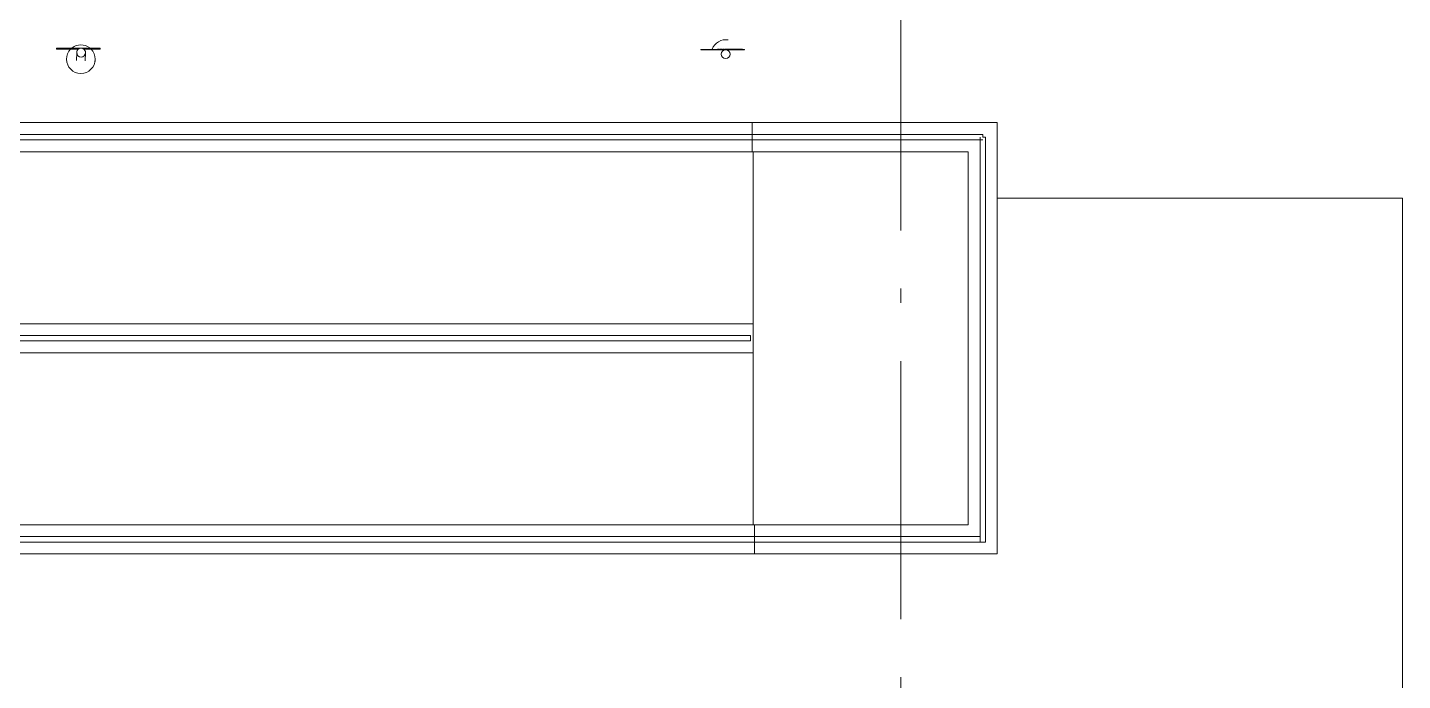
# Model space of a CAD drawing. Header units: metres. Extents: x -55 to 263, y -124 to 62.
# Drawn here: x 188.98 to 198.57, y 15.37 to 19.93 of the extents above; entities that cross this region are included whole.
import ezdxf

# ---------------------------------------------------------------- set-up
doc = ezdxf.new("R2010")
doc.units = ezdxf.units.M
doc.linetypes.add('01_Grid', pattern=[2.61, 1.8, -0.405, 0, -0.405])
for name, color, linetype, lineweight in [('0-1', 7, 'Continuous', 5), ('03EJES-1', 1, '01_Grid', 5), ('06MUREXT-1', 253, 'Continuous', 5), ('45ESTAC-1', 53, 'Continuous', 5), ('46BANQ-1', 53, 'Continuous', 5), ('55BARANDAL-1', 53, 'Continuous', 5), ('70LINEA-1', 254, 'Continuous', 5)]:
    doc.layers.add(name, color=color, linetype=linetype, lineweight=lineweight)

# ---------------------------------------------------------------- blocks, each defined once
blk = doc.blocks.new('Railing - Railing-7501721-A1 _ A250')
at = {"layer": '55BARANDAL-1'}
for p, q in [((195.6236, 19.1648), (195.6236, 16.3394)), ((195.6617, 19.1648), (195.6426, 19.1648)), ((195.6617, 16.3394), (195.6617, 19.1648)), ((194.049, 16.3775), (183.2571, 16.3775)), ((183.2571, 16.3394), (194.049, 16.3394)), ((195.6236, 16.3775), (194.049, 16.3775)), ((194.049, 16.3394), (195.6236, 16.3394)), ((195.6236, 16.3394), (195.6236, 16.3775)), ((195.6236, 16.3394), (195.6617, 16.3394))]:
    blk.add_line(p, q, dxfattribs=at)
blk.add_open_spline([(194.049, 16.3394), (194.0491, 16.3394), (194.0492, 16.3398), (194.0494, 16.3417), (194.0496, 16.3448), (194.0497, 16.3501), (194.0498, 16.3584), (194.0497, 16.3684), (194.0494, 16.3757), (194.0492, 16.3775), (194.049, 16.3775)], degree=3, knots=[0, 0, 0, 0, 0.083333, 0.166667, 0.25, 0.333333, 0.5, 0.666667, 0.833333, 1, 1, 1, 1], dxfattribs=at)
blk = doc.blocks.new('Railing - Railing-7501727-A1 _ A250')
at = {"layer": '55BARANDAL-1'}
for p, q in [((194.0331, 19.1839), (182.5569, 19.1839)), ((182.5569, 19.1458), (194.0331, 19.1458)), ((195.6426, 19.1839), (194.0331, 19.1839)), ((194.0331, 19.1458), (195.6426, 19.1458)), ((195.6426, 19.1648), (195.6426, 19.1839))]:
    blk.add_line(p, q, dxfattribs=at)
blk.add_open_spline([(194.0331, 19.1839), (194.033, 19.1839), (194.0329, 19.1834), (194.0327, 19.1815), (194.0325, 19.1784), (194.0323, 19.1731), (194.0323, 19.1648), (194.0324, 19.1548), (194.0327, 19.1475), (194.0329, 19.1458), (194.0331, 19.1458)], degree=3, knots=[0, 0, 0, 0, 0.083333, 0.166667, 0.25, 0.333333, 0.5, 0.666667, 0.833333, 1, 1, 1, 1], dxfattribs=at)
blk = doc.blocks.new('Railing - Railing-7501731-A1 _ A250')
at = {"layer": '55BARANDAL-1'}
for p, q in [((194.0219, 17.7807), (182.5497, 17.7807)), ((182.5497, 17.7426), (194.0219, 17.7426))]:
    blk.add_line(p, q, dxfattribs=at)
at = {"layer": '55BARANDAL-1', "flags": 128}
blk.add_lwpolyline([(194.0219, 17.7807), (194.0219, 17.78), (194.0219, 17.7781), (194.0219, 17.7751), (194.0219, 17.7711), (194.0219, 17.7665), (194.0219, 17.7616), (194.0219, 17.7567), (194.0219, 17.7521), (194.0219, 17.7481), (194.0219, 17.7451), (194.0219, 17.7432), (194.0219, 17.7426)], dxfattribs=at)
blk = doc.blocks.new('Sign - SpeedLimit_Handicap - Handicap-V279-A1 _ A250')
at = {"layer": '45ESTAC-1'}
for p, q in [((189.1778, 19.7851), (189.1775, 19.778)), ((189.2075, 19.7774), (189.3305, 19.7774)), ((189.2078, 19.7866), (189.4526, 19.7866)), ((189.4526, 19.7856), (189.2078, 19.7856)), ((189.3706, 19.7774), (189.4523, 19.7774)), ((189.4823, 19.778), (189.4826, 19.7851)), ((189.2486, 19.7126), (189.2481, 19.7004)), ((189.3193, 19.7558), (189.3172, 19.6988)), ((189.3791, 19.6966), (189.3812, 19.7535)), ((189.448, 19.6931), (189.4485, 19.7052))]:
    blk.add_line(p, q, dxfattribs=at)
for centre, major_axis, ratio, start_param, end_param in [((189.2075, 19.778), (0.03, 0), 0.017862, 3.141593, 4.711733), ((189.2078, 19.7861), (0.03, 0), 0.017862, 1.57014, 3.140937), ((189.2078, 19.7851), (0.03, 0), 0.017862, 1.57014, 3.140937), ((189.2105, 19.786), (0.02, 0), 0.017862, 1.83194, 3.140937), ((189.3485, 19.7089), (-0.0999, 0.0037), 0.99984, 5.547041, 6.319892), ((189.3485, 19.7089), (-0.0999, 0.0037), 0.99984, 4.086123, 5.412068), ((189.3502, 19.7546), (-0.0309, 0.0011), 0.99984, 3.178299, 6.319892), ((189.3485, 19.7089), (-0.0999, 0.0037), 0.99984, 3.178299, 3.95115), ((189.4523, 19.778), (0.03, 0), 0.017862, 4.711733, 6.282529), ((189.4526, 19.7861), (0.03, 0), 0.017862, 0, 1.57014), ((189.4526, 19.7851), (0.03, 0), 0.017862, 0, 1.57014), ((189.4499, 19.786), (0.02, 0), 0.017862, 6.282529, 7.591526), ((189.3485, 19.7089), (-0.0999, 0.0037), 0.99984, 0.036707, 3.178299), ((189.3485, 19.7089), (-0.0309, 0.0011), 0.99984, 0, 0.036707), ((189.3502, 19.7546), (-0.0309, 0.0011), 0.99984, 0.036707, 3.178299), ((189.3485, 19.7089), (-0.0309, 0.0011), 0.99984, 3.141593, 3.178299)]:
    blk.add_ellipse(centre, major_axis=major_axis, ratio=ratio, start_param=start_param, end_param=end_param, dxfattribs=at)
blk = doc.blocks.new('Sign - SpeedLimit_Handicap - Handicap-V281-A1 _ A250')
at = {"layer": '45ESTAC-1'}
for p, q in [((1.5226, 0.269), (1.5226, 0.268)), ((1.5526, 0.269), (1.5226, 0.269)), ((1.5526, 0.269), (1.5226, 0.269)), ((1.5226, 0.268), (1.5526, 0.268)), ((1.5226, 0.268), (1.5526, 0.268)), ((1.5501, 0.268), (1.5353, 0.268)), ((1.5501, 0.268), (1.5353, 0.268)), ((1.5365, 0.268), (1.5389, 0.268)), ((1.5375, 0.268), (1.5365, 0.268)), ((1.5365, 0.2662), (1.5365, 0.268)), ((1.5365, 0.2662), (1.5375, 0.2662)), ((1.5389, 0.2662), (1.5365, 0.2662)), ((1.5374, 0.268), (1.5439, 0.268)), ((1.5396, 0.268), (1.5374, 0.268)), ((1.5374, 0.2662), (1.5374, 0.268)), ((1.5374, 0.268), (1.5374, 0.2662)), ((1.5374, 0.268), (1.5493, 0.268)), ((1.5396, 0.268), (1.5374, 0.268)), ((1.5374, 0.2662), (1.5374, 0.268)), ((1.5374, 0.268), (1.5374, 0.2662)), ((1.5374, 0.268), (1.5396, 0.268)), ((1.5396, 0.268), (1.5374, 0.268)), ((1.5374, 0.2662), (1.5374, 0.268)), ((1.5374, 0.268), (1.5374, 0.2662)), ((1.5374, 0.2662), (1.5396, 0.2662)), ((1.5439, 0.2662), (1.5374, 0.2662)), ((1.5374, 0.2662), (1.5396, 0.2662)), ((1.5493, 0.2662), (1.5374, 0.2662)), ((1.5374, 0.2662), (1.5396, 0.2662)), ((1.5396, 0.2662), (1.5374, 0.2662)), ((1.5405, 0.268), (1.5375, 0.268)), ((1.5375, 0.268), (1.5375, 0.2662)), ((1.5375, 0.2662), (1.5405, 0.2662)), ((1.5387, 0.268), (1.5405, 0.268)), ((1.5406, 0.268), (1.5387, 0.268)), ((1.5387, 0.2662), (1.5387, 0.268)), ((1.5387, 0.2662), (1.5406, 0.2662)), ((1.5405, 0.2662), (1.5387, 0.2662)), ((1.5389, 0.268), (1.545, 0.268)), ((1.5389, 0.268), (1.5389, 0.2662)), ((1.545, 0.2662), (1.5389, 0.2662)), ((1.5441, 0.268), (1.5396, 0.268)), ((1.5396, 0.268), (1.5442, 0.268)), ((1.5442, 0.268), (1.5396, 0.268)), ((1.5396, 0.268), (1.5396, 0.2662)), ((1.5396, 0.268), (1.5396, 0.2662)), ((1.5396, 0.2662), (1.5396, 0.268)), ((1.5396, 0.268), (1.5396, 0.2662)), ((1.5493, 0.268), (1.5396, 0.268)), ((1.5396, 0.268), (1.5479, 0.268)), ((1.5479, 0.268), (1.5396, 0.268)), ((1.5396, 0.268), (1.5396, 0.2662)), ((1.5396, 0.268), (1.5396, 0.2662)), ((1.5396, 0.268), (1.5396, 0.2662)), ((1.5396, 0.268), (1.5396, 0.2662)), ((1.5396, 0.268), (1.549, 0.268)), ((1.549, 0.268), (1.5396, 0.268)), ((1.5396, 0.268), (1.5396, 0.2662)), ((1.5396, 0.268), (1.5396, 0.2662)), ((1.5396, 0.268), (1.5396, 0.2662)), ((1.5396, 0.268), (1.5396, 0.2662)), ((1.5396, 0.2662), (1.5441, 0.2662)), ((1.5396, 0.2662), (1.5442, 0.2662)), ((1.5442, 0.2662), (1.5396, 0.2662)), ((1.5396, 0.2662), (1.5479, 0.2662)), ((1.5479, 0.2662), (1.5396, 0.2662)), ((1.5396, 0.2662), (1.5493, 0.2662)), ((1.5396, 0.2662), (1.549, 0.2662)), ((1.549, 0.2662), (1.5396, 0.2662)), ((1.545, 0.268), (1.5405, 0.268)), ((1.5405, 0.268), (1.545, 0.268)), ((1.5405, 0.268), (1.5405, 0.2662)), ((1.5405, 0.268), (1.5405, 0.2662)), ((1.5405, 0.2662), (1.545, 0.2662)), ((1.545, 0.2662), (1.5405, 0.2662)), ((1.545, 0.268), (1.5406, 0.268)), ((1.5406, 0.268), (1.5406, 0.2662)), ((1.5406, 0.2662), (1.545, 0.2662)), ((1.5439, 0.268), (1.5466, 0.268)), ((1.5439, 0.268), (1.5439, 0.2662)), ((1.5466, 0.2662), (1.5439, 0.2662)), ((1.5492, 0.268), (1.5441, 0.268)), ((1.5441, 0.268), (1.5441, 0.2662)), ((1.5441, 0.2662), (1.5492, 0.2662)), ((1.5442, 0.268), (1.5475, 0.268)), ((1.5464, 0.268), (1.5442, 0.268)), ((1.5442, 0.268), (1.5442, 0.2662)), ((1.5442, 0.268), (1.5442, 0.2662)), ((1.5442, 0.2662), (1.5464, 0.2662)), ((1.5475, 0.2662), (1.5442, 0.2662)), ((1.545, 0.268), (1.5494, 0.268)), ((1.5493, 0.268), (1.545, 0.268)), ((1.545, 0.268), (1.5494, 0.268)), ((1.5482, 0.268), (1.545, 0.268)), ((1.545, 0.268), (1.545, 0.2662)), ((1.545, 0.268), (1.545, 0.2662)), ((1.545, 0.268), (1.545, 0.2662)), ((1.545, 0.268), (1.545, 0.2662)), ((1.545, 0.2662), (1.5493, 0.2662)), ((1.5494, 0.2662), (1.545, 0.2662)), ((1.545, 0.2662), (1.5482, 0.2662)), ((1.5494, 0.2662), (1.545, 0.2662)), ((1.5479, 0.268), (1.5464, 0.268)), ((1.5464, 0.268), (1.5464, 0.2662)), ((1.5464, 0.2662), (1.5479, 0.2662)), ((1.5466, 0.268), (1.5487, 0.268)), ((1.5466, 0.268), (1.5466, 0.2662)), ((1.5487, 0.2662), (1.5466, 0.2662)), ((1.5475, 0.268), (1.5484, 0.268)), ((1.5475, 0.268), (1.5475, 0.2662)), ((1.5484, 0.2662), (1.5475, 0.2662)), ((1.5484, 0.268), (1.5479, 0.268)), ((1.5479, 0.268), (1.5479, 0.2662)), ((1.5479, 0.268), (1.5479, 0.2662)), ((1.5479, 0.268), (1.5479, 0.2662)), ((1.5479, 0.2662), (1.5484, 0.2662)), ((1.5504, 0.268), (1.5482, 0.268)), ((1.5482, 0.268), (1.5482, 0.2662)), ((1.5482, 0.2662), (1.5504, 0.2662)), ((1.5484, 0.268), (1.5484, 0.2662)), ((1.5487, 0.268), (1.5501, 0.268)), ((1.5487, 0.268), (1.5487, 0.2662)), ((1.5501, 0.2662), (1.5487, 0.2662)), ((1.549, 0.268), (1.5512, 0.268)), ((1.5512, 0.268), (1.549, 0.268)), ((1.549, 0.268), (1.549, 0.2662)), ((1.549, 0.268), (1.549, 0.2662)), ((1.549, 0.268), (1.549, 0.2662)), ((1.549, 0.268), (1.549, 0.2662)), ((1.549, 0.2662), (1.5512, 0.2662)), ((1.5512, 0.2662), (1.549, 0.2662)), ((1.5506, 0.268), (1.5492, 0.268)), ((1.5492, 0.268), (1.5492, 0.2662)), ((1.5492, 0.2662), (1.5506, 0.2662)), ((1.5493, 0.268), (1.5493, 0.2662)), ((1.5493, 0.268), (1.5493, 0.2662)), ((1.5523, 0.268), (1.5493, 0.268)), ((1.5493, 0.268), (1.5493, 0.2662)), ((1.5493, 0.2662), (1.5523, 0.2662)), ((1.5494, 0.268), (1.5524, 0.268)), ((1.5494, 0.268), (1.5512, 0.268)), ((1.5494, 0.268), (1.5494, 0.2662)), ((1.5494, 0.268), (1.5494, 0.2662)), ((1.5524, 0.2662), (1.5494, 0.2662)), ((1.5512, 0.2662), (1.5494, 0.2662)), ((1.5501, 0.268), (1.5506, 0.268)), ((1.5501, 0.268), (1.5501, 0.2662)), ((1.5506, 0.2662), (1.5501, 0.2662)), ((1.5512, 0.268), (1.5504, 0.268)), ((1.5504, 0.268), (1.5504, 0.2662)), ((1.5504, 0.2662), (1.5512, 0.2662)), ((1.5506, 0.268), (1.5506, 0.2662)), ((1.5512, 0.268), (1.5512, 0.2662)), ((1.5512, 0.268), (1.5512, 0.2662)), ((1.5512, 0.268), (1.5512, 0.2662)), ((1.5525, 0.268), (1.5515, 0.268)), ((1.5515, 0.2662), (1.5515, 0.268)), ((1.5515, 0.2662), (1.5525, 0.2662)), ((1.5538, 0.2662), (1.5515, 0.2662)), ((1.5516, 0.2662), (1.5516, 0.268)), ((1.5516, 0.2662), (1.554, 0.2662)), ((1.5587, 0.2662), (1.5516, 0.2662)), ((1.5523, 0.268), (1.5523, 0.2662)), ((1.5523, 0.2662), (1.5534, 0.2662)), ((1.5524, 0.268), (1.5524, 0.2662)), ((1.5534, 0.2662), (1.5524, 0.2662)), ((1.5525, 0.268), (1.5525, 0.2662)), ((1.5525, 0.2662), (1.5555, 0.2662)), ((1.5526, 0.269), (1.7974, 0.269)), ((1.7974, 0.268), (1.5526, 0.268)), ((1.553, 0.2662), (1.553, 0.268)), ((1.553, 0.2662), (1.5554, 0.2662)), ((1.5601, 0.2662), (1.553, 0.2662)), ((1.5534, 0.268), (1.5534, 0.2662)), ((1.5537, 0.2662), (1.5537, 0.268)), ((1.5537, 0.2662), (1.5555, 0.2662)), ((1.5555, 0.2662), (1.5537, 0.2662)), ((1.5538, 0.268), (1.5538, 0.2662)), ((1.5599, 0.2662), (1.5538, 0.2662)), ((1.554, 0.268), (1.554, 0.2662)), ((1.554, 0.2662), (1.556, 0.2662)), ((1.5554, 0.268), (1.5554, 0.2662)), ((1.5554, 0.2662), (1.5574, 0.2662)), ((1.5555, 0.268), (1.5555, 0.2662)), ((1.5555, 0.268), (1.5555, 0.2662)), ((1.5555, 0.268), (1.5555, 0.2662)), ((1.5555, 0.2662), (1.5599, 0.2662)), ((1.5555, 0.2662), (1.56, 0.2662)), ((1.5599, 0.2662), (1.5555, 0.2662)), ((1.556, 0.268), (1.556, 0.2662)), ((1.556, 0.2662), (1.5633, 0.2662)), ((1.5565, 0.2662), (1.5565, 0.268)), ((1.5565, 0.268), (1.5565, 0.2662)), ((1.5565, 0.2662), (1.5587, 0.2662)), ((1.5588, 0.2662), (1.5565, 0.2662)), ((1.5568, 0.2662), (1.5568, 0.268)), ((1.5568, 0.2662), (1.5585, 0.2662)), ((1.5625, 0.2662), (1.5568, 0.2662)), ((1.5574, 0.268), (1.5574, 0.2662)), ((1.5574, 0.2662), (1.5647, 0.2662)), ((1.5582, 0.2662), (1.5582, 0.268)), ((1.5582, 0.2662), (1.5599, 0.2662)), ((1.5639, 0.2662), (1.5582, 0.2662)), ((1.5585, 0.2662), (1.5596, 0.2662)), ((1.5587, 0.268), (1.5587, 0.2662)), ((1.5587, 0.268), (1.5587, 0.2662)), ((1.5587, 0.268), (1.5587, 0.2662)), ((1.5606, 0.2662), (1.5587, 0.2662)), ((1.5587, 0.2662), (1.5679, 0.2662)), ((1.5588, 0.268), (1.5588, 0.2662)), ((1.5681, 0.2662), (1.5588, 0.2662)), ((1.5596, 0.268), (1.5596, 0.2662)), ((1.5596, 0.2662), (1.5609, 0.2662)), ((1.5599, 0.268), (1.5599, 0.2662)), ((1.5599, 0.268), (1.5599, 0.2662)), ((1.5599, 0.268), (1.5599, 0.2662)), ((1.5599, 0.2662), (1.5642, 0.2662)), ((1.5643, 0.2662), (1.5599, 0.2662)), ((1.5644, 0.2662), (1.5599, 0.2662)), ((1.5599, 0.2662), (1.561, 0.2662)), ((1.56, 0.268), (1.56, 0.2662)), ((1.56, 0.2662), (1.5632, 0.2662)), ((1.5601, 0.268), (1.5601, 0.2662)), ((1.562, 0.2662), (1.5601, 0.2662)), ((1.5606, 0.268), (1.5606, 0.2662)), ((1.5677, 0.2662), (1.5606, 0.2662)), ((1.5609, 0.2662), (1.5625, 0.2662)), ((1.561, 0.268), (1.561, 0.2662)), ((1.561, 0.2662), (1.5623, 0.2662)), ((1.562, 0.268), (1.562, 0.2662)), ((1.5691, 0.2662), (1.562, 0.2662)), ((1.5623, 0.2662), (1.5639, 0.2662)), ((1.5625, 0.268), (1.5625, 0.2662)), ((1.5632, 0.268), (1.5632, 0.2662)), ((1.5632, 0.2662), (1.5654, 0.2662)), ((1.5633, 0.268), (1.5633, 0.2662)), ((1.5633, 0.2662), (1.5653, 0.2662)), ((1.5639, 0.268), (1.5639, 0.2662)), ((1.5642, 0.268), (1.5642, 0.2662)), ((1.5642, 0.2662), (1.5673, 0.2662)), ((1.5643, 0.268), (1.5643, 0.2662)), ((1.5673, 0.2662), (1.5643, 0.2662)), ((1.5644, 0.268), (1.5644, 0.2662)), ((1.5662, 0.2662), (1.5644, 0.2662)), ((1.5647, 0.268), (1.5647, 0.2662)), ((1.5647, 0.2662), (1.5667, 0.2662)), ((1.5653, 0.268), (1.5653, 0.2662)), ((1.5653, 0.2662), (1.5677, 0.2662)), ((1.5654, 0.268), (1.5654, 0.2662)), ((1.5654, 0.2662), (1.5662, 0.2662)), ((1.5662, 0.268), (1.5662, 0.2662)), ((1.5667, 0.268), (1.5667, 0.2662)), ((1.5667, 0.2662), (1.5691, 0.2662)), ((1.5673, 0.268), (1.5673, 0.2662)), ((1.5673, 0.268), (1.5673, 0.2662)), ((1.5673, 0.2662), (1.5684, 0.2662)), ((1.5684, 0.2662), (1.5673, 0.2662)), ((1.5677, 0.268), (1.5677, 0.2662)), ((1.5679, 0.268), (1.5679, 0.2662)), ((1.5679, 0.2662), (1.5703, 0.2662)), ((1.5681, 0.268), (1.5681, 0.2662)), ((1.5681, 0.268), (1.5681, 0.2662)), ((1.5703, 0.2662), (1.5681, 0.2662)), ((1.5684, 0.268), (1.5684, 0.2662)), ((1.5691, 0.268), (1.5691, 0.2662)), ((1.57, 0.2662), (1.57, 0.268)), ((1.57, 0.268), (1.57, 0.2662)), ((1.57, 0.2662), (1.5722, 0.2662)), ((1.5777, 0.2662), (1.57, 0.2662)), ((1.5703, 0.268), (1.5703, 0.2662)), ((1.5703, 0.268), (1.5703, 0.2662)), ((1.5714, 0.2662), (1.5714, 0.268)), ((1.5714, 0.268), (1.5714, 0.2662)), ((1.5714, 0.2662), (1.5714, 0.268)), ((1.5714, 0.268), (1.5714, 0.2662)), ((1.5714, 0.2662), (1.5736, 0.2662)), ((1.5791, 0.2662), (1.5714, 0.2662)), ((1.5714, 0.2662), (1.5736, 0.2662)), ((1.5738, 0.2662), (1.5714, 0.2662)), ((1.5722, 0.268), (1.5722, 0.2662)), ((1.5722, 0.268), (1.5722, 0.2662)), ((1.5722, 0.2662), (1.5722, 0.268)), ((1.5722, 0.268), (1.5722, 0.2662)), ((1.5722, 0.2662), (1.5773, 0.2662)), ((1.5722, 0.2662), (1.5778, 0.2662)), ((1.5772, 0.2662), (1.5722, 0.2662)), ((1.5736, 0.268), (1.5736, 0.2662)), ((1.5736, 0.268), (1.5736, 0.2662)), ((1.5736, 0.2662), (1.5736, 0.268)), ((1.5736, 0.268), (1.5736, 0.2662)), ((1.5736, 0.268), (1.5736, 0.2662)), ((1.5736, 0.268), (1.5736, 0.2662)), ((1.5736, 0.2662), (1.5786, 0.2662)), ((1.5736, 0.2662), (1.5792, 0.2662)), ((1.5786, 0.2662), (1.5736, 0.2662)), ((1.5736, 0.2662), (1.5829, 0.2662)), ((1.5738, 0.268), (1.5738, 0.2662)), ((1.583, 0.2662), (1.5738, 0.2662)), ((1.5742, 0.2662), (1.5742, 0.268)), ((1.5742, 0.268), (1.5742, 0.2662)), ((1.5742, 0.2662), (1.5853, 0.2662)), ((1.5764, 0.2662), (1.5742, 0.2662)), ((1.5764, 0.268), (1.5764, 0.2662)), ((1.5764, 0.268), (1.5764, 0.2662)), ((1.5853, 0.2662), (1.5764, 0.2662)), ((1.5772, 0.268), (1.5772, 0.2662)), ((1.5797, 0.2662), (1.5772, 0.2662)), ((1.5773, 0.268), (1.5773, 0.2662)), ((1.5773, 0.2662), (1.5784, 0.2662)), ((1.5777, 0.268), (1.5777, 0.2662)), ((1.5812, 0.2662), (1.5777, 0.2662)), ((1.5778, 0.268), (1.5778, 0.2662)), ((1.5778, 0.2662), (1.5807, 0.2662)), ((1.5784, 0.268), (1.5784, 0.2662)), ((1.5784, 0.2662), (1.5801, 0.2662)), ((1.5786, 0.268), (1.5786, 0.2662)), ((1.5786, 0.268), (1.5786, 0.2662)), ((1.5786, 0.2662), (1.5798, 0.2662)), ((1.5811, 0.2662), (1.5786, 0.2662)), ((1.579, 0.268), (1.579, 0.2662)), ((1.582, 0.2662), (1.579, 0.2662)), ((1.579, 0.2662), (1.5827, 0.2662)), ((1.5791, 0.268), (1.5791, 0.2662)), ((1.5826, 0.2662), (1.5791, 0.2662)), ((1.5792, 0.268), (1.5792, 0.2662)), ((1.5792, 0.2662), (1.5821, 0.2662)), ((1.5797, 0.268), (1.5797, 0.2662)), ((1.5812, 0.2662), (1.5797, 0.2662)), ((1.5798, 0.268), (1.5798, 0.2662)), ((1.5798, 0.2662), (1.5815, 0.2662)), ((1.5801, 0.268), (1.5801, 0.2662)), ((1.5801, 0.2662), (1.5824, 0.2662)), ((1.5804, 0.268), (1.5804, 0.2662)), ((1.5834, 0.2662), (1.5804, 0.2662)), ((1.5804, 0.2662), (1.5841, 0.2662)), ((1.5807, 0.268), (1.5807, 0.2662)), ((1.5807, 0.2662), (1.5812, 0.2662)), ((1.5811, 0.268), (1.5811, 0.2662)), ((1.5826, 0.2662), (1.5811, 0.2662)), ((1.5812, 0.268), (1.5812, 0.2662)), ((1.5812, 0.268), (1.5812, 0.2662)), ((1.5832, 0.2662), (1.5812, 0.2662)), ((1.5815, 0.268), (1.5815, 0.2662)), ((1.5815, 0.2662), (1.5838, 0.2662)), ((1.582, 0.268), (1.582, 0.2662)), ((1.585, 0.2662), (1.582, 0.2662)), ((1.5821, 0.268), (1.5821, 0.2662)), ((1.5821, 0.2662), (1.5826, 0.2662)), ((1.5824, 0.268), (1.5824, 0.2662)), ((1.5824, 0.2662), (1.585, 0.2662)), ((1.5826, 0.268), (1.5826, 0.2662)), ((1.5826, 0.268), (1.5826, 0.2662)), ((1.5845, 0.2662), (1.5826, 0.2662)), ((1.5827, 0.268), (1.5827, 0.2662)), ((1.5827, 0.2662), (1.5839, 0.2662)), ((1.5829, 0.268), (1.5829, 0.2662)), ((1.5829, 0.2662), (1.5853, 0.2662)), ((1.583, 0.268), (1.583, 0.2662)), ((1.583, 0.268), (1.583, 0.2662)), ((1.5853, 0.2662), (1.583, 0.2662)), ((1.5832, 0.268), (1.5832, 0.2662)), ((1.5839, 0.2662), (1.5832, 0.2662)), ((1.5834, 0.268), (1.5834, 0.2662)), ((1.5864, 0.2662), (1.5834, 0.2662)), ((1.5838, 0.268), (1.5838, 0.2662)), ((1.5838, 0.2662), (1.5864, 0.2662)), ((1.5839, 0.268), (1.5839, 0.2662)), ((1.5841, 0.268), (1.5841, 0.2662)), ((1.5841, 0.2662), (1.5853, 0.2662)), ((1.5845, 0.268), (1.5845, 0.2662)), ((1.5853, 0.2662), (1.5845, 0.2662)), ((1.585, 0.268), (1.585, 0.2662)), ((1.5853, 0.268), (1.5853, 0.2662)), ((1.5853, 0.268), (1.5853, 0.2662)), ((1.5853, 0.268), (1.5853, 0.2662)), ((1.5853, 0.268), (1.5853, 0.2662)), ((1.5853, 0.268), (1.5853, 0.2662)), ((1.5858, 0.268), (1.5858, 0.2662)), ((1.5884, 0.2662), (1.5858, 0.2662)), ((1.5858, 0.2662), (1.5927, 0.2662)), ((1.5864, 0.268), (1.5864, 0.2662)), ((1.5878, 0.2662), (1.5878, 0.268)), ((1.5878, 0.268), (1.5878, 0.2662)), ((1.5878, 0.2662), (1.59, 0.2662)), ((1.59, 0.2662), (1.5878, 0.2662)), ((1.5884, 0.268), (1.5884, 0.2662)), ((1.5921, 0.2662), (1.5884, 0.2662)), ((1.5891, 0.2662), (1.5891, 0.268)), ((1.5891, 0.268), (1.5891, 0.2662)), ((1.5891, 0.2662), (1.5955, 0.2662)), ((1.5953, 0.2662), (1.5891, 0.2662)), ((1.59, 0.268), (1.59, 0.2662)), ((1.59, 0.268), (1.59, 0.2662)), ((1.59, 0.268), (1.59, 0.2662)), ((1.59, 0.268), (1.59, 0.2662)), ((1.59, 0.2662), (1.593, 0.2662)), ((1.5991, 0.2662), (1.59, 0.2662)), ((1.5914, 0.2662), (1.5914, 0.268)), ((1.5914, 0.268), (1.5914, 0.2662)), ((1.5914, 0.2662), (1.5952, 0.2662)), ((1.5953, 0.2662), (1.5914, 0.2662)), ((1.594, 0.2662), (1.5921, 0.2662)), ((1.5927, 0.2662), (1.5927, 0.268)), ((1.5927, 0.268), (1.5927, 0.2662)), ((1.5927, 0.2662), (1.595, 0.2662)), ((1.593, 0.268), (1.593, 0.2662)), ((1.593, 0.2662), (1.5997, 0.2662)), ((1.594, 0.268), (1.594, 0.2662)), ((1.5959, 0.2662), (1.594, 0.2662)), ((1.5945, 0.268), (1.5945, 0.2662)), ((1.6024, 0.2662), (1.5945, 0.2662)), ((1.5945, 0.2662), (1.6022, 0.2662)), ((1.595, 0.268), (1.595, 0.2662)), ((1.595, 0.268), (1.595, 0.2662)), ((1.595, 0.2662), (1.6019, 0.2662)), ((1.5952, 0.268), (1.5952, 0.2662)), ((1.5952, 0.2662), (1.5984, 0.2662)), ((1.5953, 0.268), (1.5953, 0.2662)), ((1.5953, 0.268), (1.5953, 0.2662)), ((1.5984, 0.2662), (1.5953, 0.2662)), ((1.5981, 0.2662), (1.5953, 0.2662)), ((1.5955, 0.268), (1.5955, 0.2662)), ((1.5955, 0.2662), (1.5984, 0.2662)), ((1.5993, 0.2662), (1.5959, 0.2662)), ((1.5981, 0.268), (1.5981, 0.2662)), ((1.5998, 0.2662), (1.5981, 0.2662)), ((1.5984, 0.268), (1.5984, 0.2662)), ((1.5984, 0.268), (1.5984, 0.2662)), ((1.5984, 0.268), (1.5984, 0.2662)), ((1.5984, 0.2662), (1.6005, 0.2662)), ((1.601, 0.2662), (1.5984, 0.2662)), ((1.5984, 0.2662), (1.6007, 0.2662)), ((1.5991, 0.268), (1.5991, 0.2662)), ((1.6022, 0.2662), (1.5991, 0.2662)), ((1.5993, 0.268), (1.5993, 0.2662)), ((1.6019, 0.2662), (1.5993, 0.2662)), ((1.5997, 0.268), (1.5997, 0.2662)), ((1.5997, 0.2662), (1.6024, 0.2662)), ((1.5998, 0.268), (1.5998, 0.2662)), ((1.6011, 0.2662), (1.5998, 0.2662)), ((1.6005, 0.268), (1.6005, 0.2662)), ((1.6005, 0.2662), (1.6021, 0.2662)), ((1.6007, 0.268), (1.6007, 0.2662)), ((1.6007, 0.2662), (1.6016, 0.2662)), ((1.601, 0.268), (1.601, 0.2662)), ((1.6031, 0.2662), (1.601, 0.2662)), ((1.6011, 0.268), (1.6011, 0.2662)), ((1.6016, 0.2662), (1.6011, 0.2662)), ((1.6016, 0.268), (1.6016, 0.2662)), ((1.6019, 0.268), (1.6019, 0.2662)), ((1.6021, 0.268), (1.6021, 0.2662)), ((1.6021, 0.2662), (1.6033, 0.2662)), ((1.6022, 0.268), (1.6022, 0.2662)), ((1.6024, 0.268), (1.6024, 0.2662)), ((1.6031, 0.268), (1.6031, 0.2662)), ((1.6038, 0.2662), (1.6031, 0.2662)), ((1.6033, 0.268), (1.6033, 0.2662)), ((1.6033, 0.2662), (1.6038, 0.2662)), ((1.6038, 0.268), (1.6038, 0.2662)), ((1.6044, 0.2662), (1.6044, 0.268)), ((1.6044, 0.268), (1.6044, 0.2662)), ((1.6044, 0.2662), (1.6066, 0.2662)), ((1.6066, 0.2662), (1.6044, 0.2662)), ((1.6066, 0.268), (1.6066, 0.2662)), ((1.6066, 0.268), (1.6066, 0.2662)), ((1.6071, 0.2662), (1.6071, 0.268)), ((1.6071, 0.268), (1.6071, 0.2662)), ((1.6071, 0.2662), (1.6094, 0.2662)), ((1.6094, 0.2662), (1.6071, 0.2662)), ((1.6094, 0.268), (1.6094, 0.2662)), ((1.6094, 0.268), (1.6094, 0.2662)), ((1.611, 0.2662), (1.611, 0.268)), ((1.611, 0.268), (1.611, 0.2662)), ((1.611, 0.2662), (1.6132, 0.2662)), ((1.6134, 0.2662), (1.611, 0.2662)), ((1.613, 0.268), (1.613, 0.2662)), ((1.614, 0.2662), (1.613, 0.2662)), ((1.613, 0.2662), (1.6139, 0.2662)), ((1.6132, 0.268), (1.6132, 0.2662)), ((1.6132, 0.268), (1.6132, 0.2662)), ((1.6132, 0.2662), (1.6225, 0.2662)), ((1.6134, 0.268), (1.6134, 0.2662)), ((1.6226, 0.2662), (1.6134, 0.2662)), ((1.6139, 0.268), (1.6139, 0.2662)), ((1.6139, 0.2662), (1.6166, 0.2662)), ((1.614, 0.268), (1.614, 0.2662)), ((1.617, 0.2662), (1.614, 0.2662)), ((1.6152, 0.268), (1.6152, 0.2662)), ((1.6158, 0.2662), (1.6152, 0.2662)), ((1.6152, 0.2662), (1.6157, 0.2662)), ((1.6157, 0.268), (1.6157, 0.2662)), ((1.6157, 0.2662), (1.6177, 0.2662)), ((1.6158, 0.268), (1.6158, 0.2662)), ((1.6179, 0.2662), (1.6158, 0.2662)), ((1.6166, 0.268), (1.6166, 0.2662)), ((1.6166, 0.2662), (1.6212, 0.2662)), ((1.617, 0.268), (1.617, 0.2662)), ((1.6212, 0.2662), (1.617, 0.2662)), ((1.6177, 0.268), (1.6177, 0.2662)), ((1.6177, 0.2662), (1.6212, 0.2662)), ((1.6179, 0.268), (1.6179, 0.2662)), ((1.621, 0.2662), (1.6179, 0.2662)), ((1.621, 0.268), (1.621, 0.2662)), ((1.6244, 0.2662), (1.621, 0.2662)), ((1.6212, 0.268), (1.6212, 0.2662)), ((1.6212, 0.268), (1.6212, 0.2662)), ((1.6212, 0.268), (1.6212, 0.2662)), ((1.6212, 0.2662), (1.6242, 0.2662)), ((1.6257, 0.2662), (1.6212, 0.2662)), ((1.6212, 0.2662), (1.6258, 0.2662)), ((1.6225, 0.268), (1.6225, 0.2662)), ((1.6225, 0.2662), (1.6249, 0.2662)), ((1.6226, 0.268), (1.6226, 0.2662)), ((1.6226, 0.268), (1.6226, 0.2662)), ((1.6249, 0.2662), (1.6226, 0.2662)), ((1.6242, 0.268), (1.6242, 0.2662)), ((1.6242, 0.2662), (1.626, 0.2662)), ((1.6244, 0.268), (1.6244, 0.2662)), ((1.6262, 0.2662), (1.6244, 0.2662)), ((1.6249, 0.268), (1.6249, 0.2662)), ((1.6249, 0.268), (1.6249, 0.2662)), ((1.6257, 0.268), (1.6257, 0.2662)), ((1.6282, 0.2662), (1.6257, 0.2662)), ((1.6258, 0.268), (1.6258, 0.2662)), ((1.6258, 0.2662), (1.6285, 0.2662)), ((1.626, 0.268), (1.626, 0.2662)), ((1.626, 0.2662), (1.6282, 0.2662)), ((1.6262, 0.2662), (1.6262, 0.268)), ((1.6285, 0.2662), (1.6262, 0.2662)), ((1.6279, 0.268), (1.6279, 0.2662)), ((1.629, 0.2662), (1.6279, 0.2662)), ((1.6279, 0.2662), (1.629, 0.2662)), ((1.6282, 0.268), (1.6282, 0.2662)), ((1.6285, 0.268), (1.6285, 0.2662)), ((1.629, 0.268), (1.629, 0.2662)), ((1.629, 0.268), (1.629, 0.2662)), ((1.6321, 0.2662), (1.629, 0.2662)), ((1.629, 0.2662), (1.6322, 0.2662)), ((1.6294, 0.2662), (1.6294, 0.268)), ((1.6294, 0.2662), (1.6318, 0.2662)), ((1.6365, 0.2662), (1.6294, 0.2662)), ((1.6301, 0.268), (1.6301, 0.2662)), ((1.631, 0.2662), (1.6301, 0.2662)), ((1.6301, 0.2662), (1.6308, 0.2662)), ((1.6308, 0.268), (1.6308, 0.2662)), ((1.6308, 0.2662), (1.632, 0.2662)), ((1.631, 0.268), (1.631, 0.2662)), ((1.6334, 0.2662), (1.631, 0.2662)), ((1.6318, 0.268), (1.6318, 0.2662)), ((1.6318, 0.2662), (1.6338, 0.2662)), ((1.632, 0.268), (1.632, 0.2662)), ((1.632, 0.2662), (1.6339, 0.2662)), ((1.6321, 0.268), (1.6321, 0.2662)), ((1.6368, 0.2662), (1.6321, 0.2662)), ((1.6322, 0.268), (1.6322, 0.2662)), ((1.6322, 0.2662), (1.6369, 0.2662)), ((1.6334, 0.268), (1.6334, 0.2662)), ((1.6368, 0.2662), (1.6334, 0.2662)), ((1.6338, 0.268), (1.6338, 0.2662)), ((1.6338, 0.2662), (1.6411, 0.2662)), ((1.6339, 0.268), (1.6339, 0.2662)), ((1.6339, 0.2662), (1.6367, 0.2662)), ((1.6346, 0.2662), (1.6346, 0.268)), ((1.6346, 0.2662), (1.6364, 0.2662)), ((1.6403, 0.2662), (1.6346, 0.2662)), ((1.6364, 0.2662), (1.6375, 0.2662)), ((1.6365, 0.268), (1.6365, 0.2662)), ((1.6384, 0.2662), (1.6365, 0.2662)), ((1.6367, 0.268), (1.6367, 0.2662)), ((1.6367, 0.2662), (1.6392, 0.2662)), ((1.6368, 0.268), (1.6368, 0.2662)), ((1.6368, 0.268), (1.6368, 0.2662)), ((1.6398, 0.2662), (1.6368, 0.2662)), ((1.6402, 0.2662), (1.6368, 0.2662)), ((1.6369, 0.268), (1.6369, 0.2662)), ((1.6369, 0.2662), (1.6407, 0.2662)), ((1.637, 0.2662), (1.637, 0.268)), ((1.637, 0.268), (1.637, 0.2662)), ((1.637, 0.2662), (1.642, 0.2662)), ((1.6442, 0.2662), (1.637, 0.2662)), ((1.6375, 0.268), (1.6375, 0.2662)), ((1.6375, 0.2662), (1.6387, 0.2662)), ((1.6384, 0.268), (1.6384, 0.2662)), ((1.6455, 0.2662), (1.6384, 0.2662)), ((1.6387, 0.2662), (1.6403, 0.2662)), ((1.6392, 0.268), (1.6392, 0.2662)), ((1.6392, 0.2662), (1.6409, 0.2662)), ((1.6398, 0.268), (1.6398, 0.2662)), ((1.642, 0.2662), (1.6398, 0.2662)), ((1.6402, 0.268), (1.6402, 0.2662)), ((1.6427, 0.2662), (1.6402, 0.2662)), ((1.6403, 0.268), (1.6403, 0.2662)), ((1.6407, 0.268), (1.6407, 0.2662)), ((1.6407, 0.2662), (1.6442, 0.2662)), ((1.6409, 0.268), (1.6409, 0.2662)), ((1.6409, 0.2662), (1.642, 0.2662)), ((1.6411, 0.268), (1.6411, 0.2662)), ((1.6411, 0.2662), (1.6431, 0.2662)), ((1.642, 0.268), (1.642, 0.2662)), ((1.642, 0.268), (1.642, 0.2662)), ((1.642, 0.268), (1.642, 0.2662)), ((1.642, 0.2662), (1.644, 0.2662)), ((1.6427, 0.268), (1.6427, 0.2662)), ((1.644, 0.2662), (1.6427, 0.2662)), ((1.6431, 0.268), (1.6431, 0.2662)), ((1.6431, 0.2662), (1.6455, 0.2662)), ((1.644, 0.268), (1.644, 0.2662)), ((1.6442, 0.268), (1.6442, 0.2662)), ((1.6442, 0.268), (1.6442, 0.2662)), ((1.6455, 0.268), (1.6455, 0.2662)), ((1.6478, 0.2662), (1.6478, 0.268)), ((1.6478, 0.268), (1.6478, 0.2662)), ((1.6478, 0.2662), (1.6501, 0.2662)), ((1.6544, 0.2662), (1.6478, 0.2662)), ((1.6501, 0.268), (1.6501, 0.2662)), ((1.6501, 0.268), (1.6501, 0.2662)), ((1.6501, 0.2662), (1.6501, 0.268)), ((1.6501, 0.268), (1.6501, 0.2662)), ((1.6501, 0.2662), (1.6546, 0.2662)), ((1.6501, 0.2662), (1.6546, 0.2662)), ((1.6547, 0.2662), (1.6501, 0.2662)), ((1.6544, 0.268), (1.6544, 0.2662)), ((1.6571, 0.2662), (1.6544, 0.2662)), ((1.6546, 0.268), (1.6546, 0.2662)), ((1.6546, 0.268), (1.6546, 0.2662)), ((1.6546, 0.2662), (1.6597, 0.2662)), ((1.6546, 0.2662), (1.6569, 0.2662)), ((1.6547, 0.268), (1.6547, 0.2662)), ((1.658, 0.2662), (1.6547, 0.2662)), ((1.6569, 0.268), (1.6569, 0.2662)), ((1.6569, 0.2662), (1.6584, 0.2662)), ((1.6571, 0.268), (1.6571, 0.2662)), ((1.6592, 0.2662), (1.6571, 0.2662)), ((1.658, 0.268), (1.658, 0.2662)), ((1.6589, 0.2662), (1.658, 0.2662)), ((1.6584, 0.268), (1.6584, 0.2662)), ((1.6584, 0.2662), (1.6589, 0.2662)), ((1.6589, 0.268), (1.6589, 0.2662)), ((1.6592, 0.268), (1.6592, 0.2662)), ((1.6606, 0.2662), (1.6592, 0.2662)), ((1.6597, 0.268), (1.6597, 0.2662)), ((1.6597, 0.2662), (1.6611, 0.2662)), ((1.6606, 0.268), (1.6606, 0.2662)), ((1.6611, 0.2662), (1.6606, 0.2662)), ((1.6611, 0.268), (1.6611, 0.2662)), ((1.6642, 0.2662), (1.6642, 0.268)), ((1.6642, 0.268), (1.6642, 0.2662)), ((1.6642, 0.2662), (1.6664, 0.2662)), ((1.6708, 0.2662), (1.6642, 0.2662)), ((1.6664, 0.268), (1.6664, 0.2662)), ((1.6664, 0.268), (1.6664, 0.2662)), ((1.6664, 0.2662), (1.6664, 0.268)), ((1.6664, 0.268), (1.6664, 0.2662)), ((1.6664, 0.2662), (1.6709, 0.2662)), ((1.6664, 0.2662), (1.671, 0.2662)), ((1.671, 0.2662), (1.6664, 0.2662)), ((1.6708, 0.268), (1.6708, 0.2662)), ((1.6734, 0.2662), (1.6708, 0.2662)), ((1.6709, 0.268), (1.6709, 0.2662)), ((1.6709, 0.2662), (1.6761, 0.2662)), ((1.671, 0.268), (1.671, 0.2662)), ((1.671, 0.268), (1.671, 0.2662)), ((1.671, 0.2662), (1.6732, 0.2662)), ((1.6743, 0.2662), (1.671, 0.2662)), ((1.6732, 0.268), (1.6732, 0.2662)), ((1.6732, 0.2662), (1.6747, 0.2662)), ((1.6734, 0.268), (1.6734, 0.2662)), ((1.6756, 0.2662), (1.6734, 0.2662)), ((1.6743, 0.268), (1.6743, 0.2662)), ((1.6753, 0.2662), (1.6743, 0.2662)), ((1.6747, 0.268), (1.6747, 0.2662)), ((1.6747, 0.2662), (1.6753, 0.2662)), ((1.6753, 0.268), (1.6753, 0.2662)), ((1.6756, 0.268), (1.6756, 0.2662)), ((1.677, 0.2662), (1.6756, 0.2662)), ((1.6761, 0.268), (1.6761, 0.2662)), ((1.6761, 0.2662), (1.6775, 0.2662)), ((1.677, 0.268), (1.677, 0.2662)), ((1.6775, 0.2662), (1.677, 0.2662)), ((1.6775, 0.268), (1.6775, 0.2662)), ((1.6805, 0.2662), (1.6805, 0.268)), ((1.6805, 0.268), (1.6805, 0.2662)), ((1.6805, 0.2662), (1.6935, 0.2662)), ((1.6933, 0.2662), (1.6805, 0.2662)), ((1.6827, 0.268), (1.6827, 0.2662)), ((1.6827, 0.268), (1.6827, 0.2662)), ((1.6827, 0.268), (1.6827, 0.2662)), ((1.6827, 0.268), (1.6827, 0.2662)), ((1.6935, 0.2662), (1.6827, 0.2662)), ((1.6827, 0.2662), (1.6927, 0.2662)), ((1.6927, 0.2662), (1.6827, 0.2662)), ((1.6827, 0.2662), (1.6933, 0.2662)), ((1.6927, 0.268), (1.6927, 0.2662)), ((1.6927, 0.268), (1.6927, 0.2662)), ((1.6933, 0.268), (1.6933, 0.2662)), ((1.6933, 0.268), (1.6933, 0.2662)), ((1.6935, 0.268), (1.6935, 0.2662)), ((1.6935, 0.268), (1.6935, 0.2662)), ((1.6969, 0.2662), (1.6969, 0.268)), ((1.6969, 0.268), (1.6969, 0.2662)), ((1.6969, 0.2662), (1.7033, 0.2662)), ((1.703, 0.2662), (1.6969, 0.2662)), ((1.6991, 0.2662), (1.6991, 0.268)), ((1.6991, 0.268), (1.6991, 0.2662)), ((1.6991, 0.2662), (1.7029, 0.2662)), ((1.703, 0.2662), (1.6991, 0.2662)), ((1.7029, 0.268), (1.7029, 0.2662)), ((1.7029, 0.2662), (1.7061, 0.2662)), ((1.703, 0.268), (1.703, 0.2662)), ((1.703, 0.268), (1.703, 0.2662)), ((1.7061, 0.2662), (1.703, 0.2662)), ((1.7059, 0.2662), (1.703, 0.2662)), ((1.7033, 0.268), (1.7033, 0.2662)), ((1.7033, 0.2662), (1.7061, 0.2662)), ((1.7059, 0.268), (1.7059, 0.2662)), ((1.7075, 0.2662), (1.7059, 0.2662)), ((1.7061, 0.268), (1.7061, 0.2662)), ((1.7061, 0.268), (1.7061, 0.2662)), ((1.7061, 0.268), (1.7061, 0.2662)), ((1.7061, 0.2662), (1.7082, 0.2662)), ((1.7087, 0.2662), (1.7061, 0.2662)), ((1.7061, 0.2662), (1.7084, 0.2662)), ((1.7075, 0.268), (1.7075, 0.2662)), ((1.7088, 0.2662), (1.7075, 0.2662)), ((1.7082, 0.268), (1.7082, 0.2662)), ((1.7082, 0.2662), (1.7099, 0.2662)), ((1.7084, 0.268), (1.7084, 0.2662)), ((1.7084, 0.2662), (1.7093, 0.2662)), ((1.7087, 0.268), (1.7087, 0.2662)), ((1.7108, 0.2662), (1.7087, 0.2662)), ((1.7088, 0.268), (1.7088, 0.2662)), ((1.7093, 0.2662), (1.7088, 0.2662)), ((1.7093, 0.268), (1.7093, 0.2662)), ((1.7099, 0.268), (1.7099, 0.2662)), ((1.7099, 0.2662), (1.7111, 0.2662)), ((1.7108, 0.268), (1.7108, 0.2662)), ((1.7115, 0.2662), (1.7108, 0.2662)), ((1.7111, 0.268), (1.7111, 0.2662)), ((1.7111, 0.2662), (1.7115, 0.2662)), ((1.7115, 0.268), (1.7115, 0.2662)), ((1.8274, 0.269), (1.7974, 0.269)), ((1.8274, 0.269), (1.7974, 0.269)), ((1.7974, 0.268), (1.8274, 0.268)), ((1.7974, 0.268), (1.8274, 0.268)), ((1.8147, 0.268), (1.7999, 0.268)), ((1.8147, 0.268), (1.7999, 0.268)), ((1.8274, 0.268), (1.8274, 0.269))]:
    blk.add_line(p, q, dxfattribs=at)
for centre, radius, start, end in [((1.655, 0.3), 0.031, 0, 180), ((1.655, 0.3), 0.031, 180, 360), ((1.655, 0.2995), 0.1, 260, 340)]:
    blk.add_arc(centre, radius, start, end, dxfattribs=at)
blk = doc.blocks.new('22011_AR_rvt-1-A1 _ A250')
at = {"layer": '06MUREXT-1'}
for p, q in [((182.541, 19.2664), (194.0331, 19.2664)), ((194.0331, 19.2664), (195.541, 19.2664)), ((194.0331, 19.1832), (194.0331, 19.2664)), ((194.0331, 19.0632), (194.0331, 19.1464)), ((194.0331, 19.0632), (182.541, 19.0632)), ((195.541, 19.0632), (194.0331, 19.0632)), ((182.5497, 17.8632), (194.041, 17.8632)), ((194.041, 17.8632), (194.041, 17.66)), ((194.041, 17.66), (182.5497, 17.66)), ((183.219, 16.46), (194.049, 16.46)), ((194.049, 16.46), (195.541, 16.46)), ((194.049, 16.46), (194.049, 16.3768)), ((194.049, 16.34), (194.049, 16.2568)), ((192.9542, 16.2568), (183.219, 16.2568)), ((195.541, 16.2568), (194.5516, 16.2568))]:
    blk.add_line(p, q, dxfattribs=at)
at = {"layer": '46BANQ-1'}
for p, q in [((194.041, 19.0632), (194.041, 17.8632)), ((194.041, 19.0632), (194.041, 17.8632)), ((195.7442, 18.74), (198.572, 18.74)), ((198.572, 18.74), (198.572, 9.0911)), ((194.041, 17.66), (194.041, 16.46)), ((194.041, 17.66), (194.041, 16.46)), ((192.9542, 16.2568), (194.5516, 16.2568))]:
    blk.add_line(p, q, dxfattribs=at)
at = {"layer": '70LINEA-1'}
for p, q in [((195.7442, 19.2664), (195.541, 19.2664)), ((195.7442, 19.2664), (195.7442, 16.2568)), ((195.541, 16.46), (195.541, 19.0632)), ((198.572, 18.74), (195.7442, 18.74)), ((198.572, 15.6411), (198.572, 18.74)), ((195.541, 16.2568), (195.7442, 16.2568)), ((198.572, 9.0913), (198.572, 15.6411))]:
    blk.add_line(p, q, dxfattribs=at)
at = {"layer": '45ESTAC-1'}
blk.add_blockref('Sign - SpeedLimit_Handicap - Handicap-V279-A1 _ A250', (0, 0), dxfattribs=at)
at = {"layer": '45ESTAC-1', "rotation": 180}
blk.add_blockref('Sign - SpeedLimit_Handicap - Handicap-V281-A1 _ A250', (195.5031, 20.0436), dxfattribs=at)
at = {"layer": '55BARANDAL-1'}
for name in ['Railing - Railing-7501727-A1 _ A250', 'Railing - Railing-7501721-A1 _ A250', 'Railing - Railing-7501731-A1 _ A250']:
    blk.add_blockref(name, (0, 0), dxfattribs=at)

msp = doc.modelspace()

# ---------------------------------------------------------------- linework, layer by layer
at = {"layer": '03EJES-1'}
msp.add_line((195.072, -119.6973), (195.072, 57.9306), dxfattribs=at)

# ---------------------------------------------------------------- block references
at = {"layer": '0-1'}
msp.add_blockref('22011_AR_rvt-1-A1 _ A250', (0, 0), dxfattribs=at)

doc.saveas('drawing.dxf')
